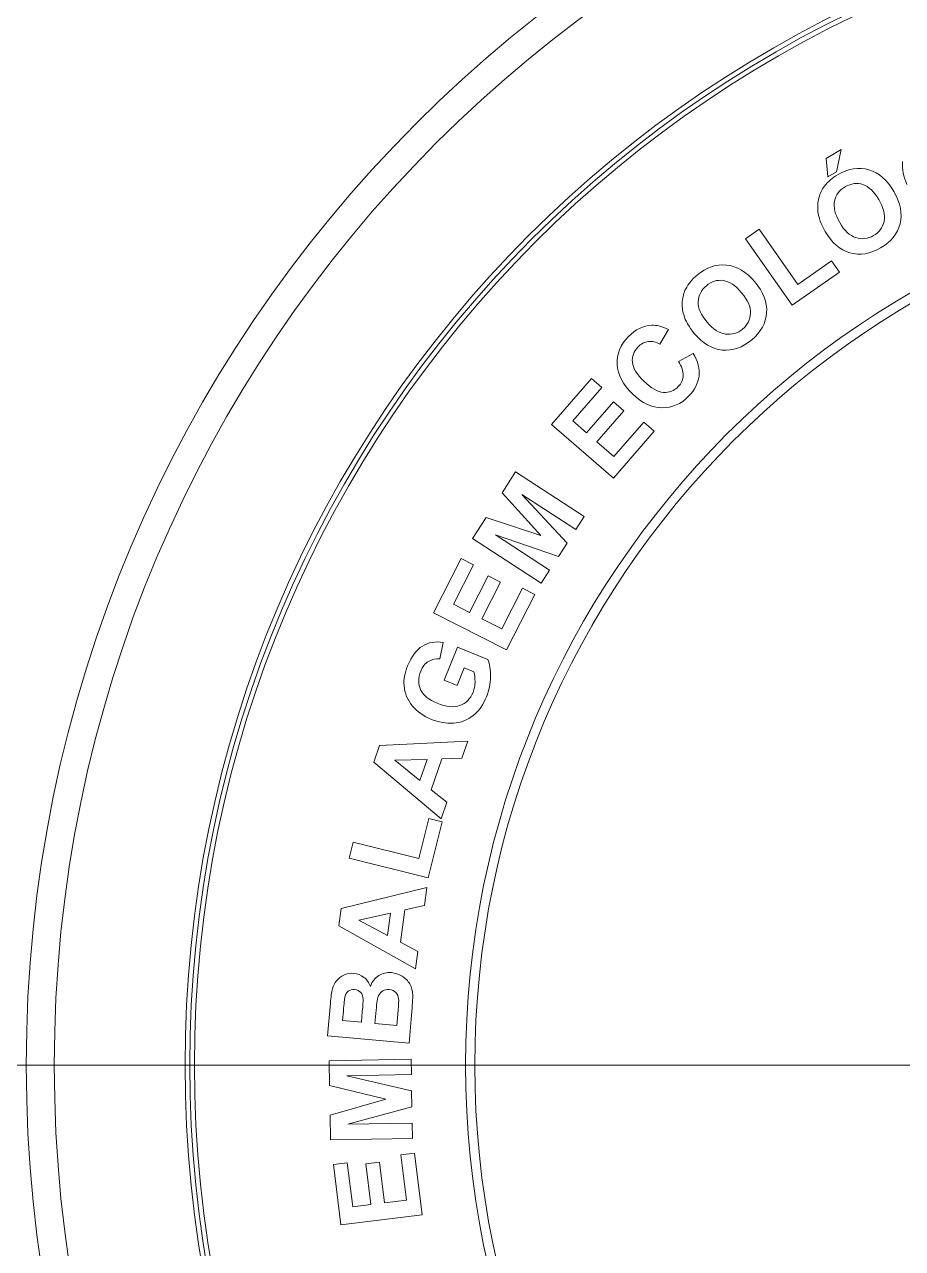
# Model space of a CAD drawing. Header units: millimetres. Extents: x 5 to 415, y 5 to 292.
# Drawn here: x 237 to 284, y 129 to 194.5 of the extents above; entities that cross this region are included whole.
import ezdxf

# ---------------------------------------------------------------- set-up
doc = ezdxf.new("R2010")
doc.units = ezdxf.units.MM

# ---------------------------------------------------------------- blocks, each defined once
blk = doc.blocks.new('SW_CENTERMARKSYMBOL_0')
at = {"color": 0, "linetype": 'Continuous', "lineweight": 0}
blk.add_line((-2.5, 0), (-72.5, 0), dxfattribs=at)

msp = doc.modelspace()

# ---------------------------------------------------------------- linework, layer by layer
at = {"color": 7, "linetype": 'Continuous', "lineweight": 15}
for p, q in [((280.72877, 187.76781), (279.91242, 187.29651)), ((279.91242, 187.29651), (280.00242, 186.31541)), ((280.46322, 186.58146), (280.72877, 187.76781)), ((280.00242, 186.31541), (280.46322, 186.58146)), ((276.32652, 183.50956), (275.60127, 183.00171)), ((278.39782, 180.55146), (276.32652, 183.50956)), ((275.60127, 183.00171), (278.09667, 179.43791)), ((280.20147, 181.81436), (278.39782, 180.55146)), ((280.62557, 181.20871), (280.20147, 181.81436)), ((278.09667, 179.43791), (280.62557, 181.20871)), ((271.01362, 177.35901), (271.47242, 178.13546)), ((272.80112, 176.86801), (272.00977, 176.43966)), ((267.34817, 175.52311), (265.21487, 173.06906)), ((267.90847, 175.03606), (267.34817, 175.52311)), ((266.35607, 173.25021), (267.90847, 175.03606)), ((268.53442, 174.27411), (267.08987, 172.61236)), ((269.09167, 173.78966), (268.53442, 174.27411)), ((267.64712, 172.12791), (269.09167, 173.78966)), ((265.21487, 173.06906), (268.52527, 170.19136)), ((267.08987, 172.61236), (266.35607, 173.25021)), ((270.15547, 173.19371), (268.54812, 171.34466)), ((270.71352, 172.70861), (270.15547, 173.19371)), ((268.52527, 170.19136), (270.71352, 172.70861)), ((268.54812, 171.34466), (267.64712, 172.12791)), ((263.29312, 170.52296), (262.56947, 169.40866)), ((266.97182, 168.13396), (263.29312, 170.52296)), ((262.56947, 169.40866), (264.65072, 167.11941)), ((263.62822, 169.32506), (266.52407, 167.44451)), ((266.04962, 166.71386), (263.62822, 169.32506)), ((261.70787, 168.08191), (260.98592, 166.97016)), ((264.65072, 167.11941), (261.70787, 168.08191)), ((266.52407, 167.44451), (266.97182, 168.13396)), ((262.21652, 167.15126), (265.58517, 165.99871)), ((265.11237, 165.27066), (262.21652, 167.15126)), ((260.98592, 166.97016), (264.66462, 164.58116)), ((265.58517, 165.99871), (266.04962, 166.71386)), ((260.37892, 165.88816), (258.90267, 162.99086)), ((261.04042, 165.55111), (260.37892, 165.88816)), ((259.96617, 163.44276), (261.04042, 165.55111)), ((264.66462, 164.58116), (265.11237, 165.27066)), ((261.83207, 164.96321), (260.83247, 163.00136)), ((261.49037, 162.66616), (262.49002, 164.62801)), ((262.49002, 164.62801), (261.83207, 164.96321)), ((263.66637, 164.30711), (262.55412, 162.12416)), ((262.81092, 160.99951), (264.32522, 163.97141)), ((264.32522, 163.97141), (263.66637, 164.30711)), ((260.83247, 163.00136), (259.96617, 163.44276)), ((258.90267, 162.99086), (262.81092, 160.99951)), ((262.55412, 162.12416), (261.49037, 162.66616)), ((259.23017, 160.52341), (259.40712, 161.40031)), ((260.18792, 161.14651), (259.47292, 159.37676)), ((261.80812, 160.49191), (260.18792, 161.14651)), ((260.15847, 159.09976), (260.53837, 160.04001)), ((260.53837, 160.04001), (261.05442, 159.83151)), ((259.47292, 159.37676), (260.15847, 159.09976)), ((256.01322, 155.89101), (255.70832, 155.00551)), ((260.73247, 156.12381), (256.01322, 155.89101)), ((260.41857, 155.21226), (260.73247, 156.12381)), ((259.35147, 155.17466), (260.41857, 155.21226)), ((255.70832, 155.00551), (259.29942, 151.96196)), ((258.56087, 155.14661), (256.82482, 155.10496)), ((256.82482, 155.10496), (258.17117, 154.01486)), ((258.17117, 154.01486), (258.56087, 155.14661)), ((258.78057, 153.51666), (259.35147, 155.17466)), ((259.60532, 152.85031), (258.78057, 153.51666)), ((259.29942, 151.96196), (259.60532, 152.85031)), ((258.64082, 151.97691), (258.10812, 149.84046)), ((259.35827, 151.79806), (258.64082, 151.97691)), ((258.61137, 148.80251), (259.35827, 151.79806)), ((254.60422, 150.71411), (254.39002, 149.85501)), ((258.10812, 149.84046), (254.60422, 150.71411)), ((254.39002, 149.85501), (258.61137, 148.80251)), ((258.54557, 148.29356), (253.95742, 147.16456)), ((258.41137, 147.33891), (258.54557, 148.29356)), ((257.37102, 147.09836), (258.41137, 147.33891)), ((253.95742, 147.16456), (253.82712, 146.23721)), ((256.60032, 146.91996), (254.90412, 146.54781)), ((256.43372, 145.73466), (256.60032, 146.91996)), ((257.12702, 145.36191), (257.37102, 147.09836)), ((253.82712, 146.23721), (257.93297, 143.93476)), ((254.90412, 146.54781), (256.43372, 145.73466)), ((258.06372, 144.86516), (257.12702, 145.36191)), ((257.93297, 143.93476), (258.06372, 144.86516)), ((253.37427, 142.09866), (253.22142, 140.35186)), ((254.07047, 141.67796), (254.02612, 141.17131)), ((255.03642, 141.08291), (255.08697, 141.66081)), ((255.82612, 141.73141), (255.76382, 141.01926)), ((256.93177, 140.91706), (257.00317, 141.73301)), ((257.59112, 139.96956), (257.72122, 141.45696)), ((254.02612, 141.17131), (255.03642, 141.08291)), ((255.76382, 141.01926), (256.93177, 140.91706)), ((253.22142, 140.35186), (257.59112, 139.96956)), ((257.69727, 139.10656), (253.31157, 139.03001)), ((253.31157, 139.03001), (253.33477, 137.70156)), ((257.71162, 138.28456), (257.69727, 139.10656)), ((254.25922, 138.22431), (257.71162, 138.28456)), ((257.72682, 137.41356), (254.25922, 138.22431)), ((253.33477, 137.70156), (256.34032, 136.96751)), ((256.34032, 136.96751), (253.36237, 136.11986)), ((257.74172, 136.56096), (257.72682, 137.41356)), ((254.30447, 135.63271), (257.74172, 136.56096)), ((253.36237, 136.11986), (253.38552, 134.79446)), ((257.75687, 135.69296), (254.30447, 135.63271)), ((257.77117, 134.87101), (257.75687, 135.69296)), ((253.38552, 134.79446), (257.77117, 134.87101)), ((255.99912, 133.60316), (255.26627, 133.51316)), ((256.26747, 131.41771), (255.99912, 133.60316)), ((257.88772, 134.08506), (257.15387, 133.99496)), ((257.15387, 133.99496), (257.45242, 131.56321)), ((258.29422, 130.77446), (257.88772, 134.08506)), ((254.28122, 133.55786), (253.54427, 133.46736)), ((253.54427, 133.46736), (253.94057, 130.23991)), ((254.56957, 131.20926), (254.28122, 133.55786)), ((255.26627, 133.51316), (255.53457, 131.32776)), ((255.53457, 131.32776), (254.56957, 131.20926)), ((257.45242, 131.56321), (256.26747, 131.41771)), ((253.94057, 130.23991), (258.29422, 130.77446))]:
    msp.add_line(p, q, dxfattribs=at)
for radius in [71.25, 69.75, 62.75, 62.5, 62.25]:
    msp.add_circle((308.34447, 138.78306), radius, dxfattribs=at)
for points in [[(282.20112, 186.68621), (281.66432, 186.83976), (281.11672, 186.75476), (280.55682, 186.43151)], [(283.54112, 185.52946), (283.18422, 186.14766), (282.73732, 186.53361), (282.20112, 186.68621)], [(284.00932, 187.13021), (283.97937, 186.72786), (284.05697, 186.31751), (284.24267, 185.90046)], [(308.34447, 186.51676), (295.16322, 186.51676), (283.22977, 181.17391), (274.59167, 172.53586)], [(308.34447, 186.01676), (295.30127, 186.01676), (283.49277, 180.72991), (274.94517, 172.18236)], [(280.55682, 186.43151), (280.24732, 186.25281), (280.00352, 186.04601), (279.82467, 185.80836)], [(281.88917, 185.89881), (281.57457, 186.00256), (281.25892, 185.96306), (280.94317, 185.78076)], [(279.82467, 185.80836), (279.68977, 185.63141), (279.59202, 185.42281), (279.53092, 185.18351)], [(280.94317, 185.78076), (280.62657, 185.59796), (280.43462, 185.34206), (280.36607, 185.01356)], [(282.73752, 185.08911), (282.48632, 185.52426), (282.20337, 185.79371), (281.88917, 185.89881)], [(283.87182, 183.80056), (284.00512, 184.33976), (283.89552, 184.91566), (283.54112, 185.52946)], [(279.53092, 185.18351), (279.47032, 184.94331), (279.45322, 184.70121), (279.47787, 184.45831)], [(280.36607, 185.01356), (280.29837, 184.68556), (280.38952, 184.30306), (280.64227, 183.86521)], [(283.01582, 183.92901), (283.08417, 184.26206), (282.99182, 184.64866), (282.73752, 185.08911)], [(279.47787, 184.45831), (279.51367, 184.12881), (279.64362, 183.77096), (279.86727, 183.38356)], [(279.86727, 183.38356), (280.21602, 182.77951), (280.65652, 182.40056), (281.18907, 182.24811)], [(280.64227, 183.86521), (280.89042, 183.43541), (281.17877, 183.16676), (281.50507, 183.05911)], [(282.45417, 183.16366), (282.75927, 183.33986), (282.94717, 183.59456), (283.01582, 183.92901)], [(282.83522, 182.50986), (283.39237, 182.83151), (283.73807, 183.26221), (283.87182, 183.80056)], [(281.50507, 183.05911), (281.83227, 182.95201), (282.14812, 182.98701), (282.45417, 183.16366)], [(281.18907, 182.24811), (281.72117, 182.09661), (282.27002, 182.18356), (282.83522, 182.50986)], [(274.58532, 181.59306), (274.03002, 181.65106), (273.50547, 181.47226), (273.01022, 181.05671)], [(276.10582, 180.68656), (275.64697, 181.23341), (275.13987, 181.53586), (274.58532, 181.59306)], [(273.01022, 181.05671), (272.73647, 180.82696), (272.53227, 180.58096), (272.39742, 180.31586)], [(274.41487, 180.76346), (274.08702, 180.81096), (273.78302, 180.71726), (273.50372, 180.48291)], [(275.39092, 180.11336), (275.06797, 180.49826), (274.74252, 180.71446), (274.41487, 180.76346)], [(272.39742, 180.31586), (272.29532, 180.11816), (272.23527, 179.89576), (272.21667, 179.64951)], [(273.50372, 180.48291), (273.22367, 180.24791), (273.07907, 179.96256), (273.06857, 179.62716)], [(275.86647, 179.01921), (275.87587, 179.35906), (275.71787, 179.72376), (275.39092, 180.11336)], [(276.73172, 179.04136), (276.76937, 179.59551), (276.56142, 180.14361), (276.10582, 180.68656)], [(272.21667, 179.64951), (272.19867, 179.40246), (272.22387, 179.16101), (272.29032, 178.92611)], [(273.06857, 179.62716), (273.05887, 179.29241), (273.21507, 178.93151), (273.54002, 178.54421)], [(272.29032, 178.92611), (272.38282, 178.60781), (272.57292, 178.27796), (272.86042, 177.93531)], [(275.44617, 178.16796), (275.71612, 178.39446), (275.85687, 178.67791), (275.86647, 179.01921)], [(275.93502, 177.59026), (276.42782, 178.00376), (276.69352, 178.48796), (276.73172, 179.04136)], [(270.57917, 178.37341), (270.11802, 178.35311), (269.70122, 178.14936), (269.32877, 177.76366)], [(271.47242, 178.13546), (271.15017, 178.30756), (270.85267, 178.38761), (270.57917, 178.37341)], [(273.54002, 178.54421), (273.85902, 178.16401), (274.18967, 177.94951), (274.52967, 177.90021)], [(274.52967, 177.90021), (274.87052, 177.85151), (275.17552, 177.94081), (275.44617, 178.16796)], [(269.32877, 177.76366), (268.90167, 177.32141), (268.70302, 176.82466), (268.73142, 176.27336)], [(269.84192, 177.20566), (270.00507, 177.37466), (270.19117, 177.47316), (270.40012, 177.50001)], [(270.40012, 177.50001), (270.60982, 177.52746), (270.81432, 177.48051), (271.01362, 177.35901)], [(272.86042, 177.93531), (273.30877, 177.40101), (273.80837, 177.10431), (274.35932, 177.04666)], [(274.35932, 177.04666), (274.90962, 176.98986), (275.43507, 177.17076), (275.93502, 177.59026)], [(269.54407, 176.39296), (269.51632, 176.70091), (269.61632, 176.97206), (269.84192, 177.20566)], [(273.11262, 175.65426), (273.15797, 176.03641), (273.05412, 176.44051), (272.80112, 176.86801)], [(268.73142, 176.27336), (268.76057, 175.72131), (269.03707, 175.19166), (269.56237, 174.68446)], [(270.14882, 175.38731), (269.77272, 175.75051), (269.57112, 176.08576), (269.54407, 176.39296)], [(272.00977, 176.43966), (272.18867, 176.16326), (272.27392, 175.91196), (272.26342, 175.68641)], [(272.26342, 175.68641), (272.25367, 175.46016), (272.16682, 175.26291), (272.00292, 175.09321)], [(272.55367, 174.57416), (272.88072, 174.91281), (273.06727, 175.27356), (273.11262, 175.65426)], [(271.20887, 174.77961), (270.90087, 174.79881), (270.54772, 175.00211), (270.14882, 175.38731)], [(272.00292, 175.09321), (271.78162, 174.86401), (271.51692, 174.75901), (271.20887, 174.77961)], [(269.56237, 174.68446), (270.05822, 174.20556), (270.58032, 173.96261), (271.12722, 173.95551)], [(271.12722, 173.95551), (271.67332, 173.94921), (272.14932, 174.15541), (272.55367, 174.57416)], [(274.59167, 172.53586), (265.95357, 163.89776), (260.61077, 151.96426), (260.61077, 138.78306)], [(274.94517, 172.18236), (266.39762, 163.63481), (261.11077, 151.82626), (261.11077, 138.78306)], [(258.30692, 161.20706), (257.98132, 161.00921), (257.71572, 160.65726), (257.51182, 160.15251)], [(259.40712, 161.40031), (259.00017, 161.46996), (258.63377, 161.40541), (258.30692, 161.20706)], [(258.62587, 160.39086), (258.80527, 160.50231), (259.00702, 160.54641), (259.23017, 160.52341)], [(261.94617, 159.56596), (261.95127, 159.94391), (261.90512, 160.25221), (261.80812, 160.49191)], [(257.51182, 160.15251), (257.35497, 159.76431), (257.29097, 159.41236), (257.32117, 159.09726)], [(258.20852, 158.87536), (258.06692, 159.17926), (258.06847, 159.51016), (258.21347, 159.86906)], [(258.21347, 159.86906), (258.30912, 160.10581), (258.44647, 160.27941), (258.62587, 160.39086)], [(261.05442, 159.83151), (261.09992, 159.66881), (261.12227, 159.48691), (261.11987, 159.28741)], [(261.11987, 159.28741), (261.11712, 159.08691), (261.08157, 158.90086), (261.01192, 158.72846)], [(261.73497, 158.49801), (261.87002, 158.83226), (261.94017, 159.18841), (261.94617, 159.56596)], [(257.32117, 159.09726), (257.35787, 158.68371), (257.50587, 158.32211), (257.76252, 158.01136)], [(259.09357, 158.14876), (258.64562, 158.32971), (258.35102, 158.57106), (258.20852, 158.87536)], [(261.01192, 158.72846), (260.87152, 158.38096), (260.63762, 158.14836), (260.30972, 158.03191)], [(261.01847, 157.49336), (261.32427, 157.73766), (261.56322, 158.07286), (261.73497, 158.49801)], [(257.76252, 158.01136), (258.02047, 157.70111), (258.36137, 157.45986), (258.78467, 157.28886)], [(260.30972, 158.03191), (259.98142, 157.91451), (259.57552, 157.95401), (259.09357, 158.14876)], [(258.78467, 157.28886), (259.17482, 157.13121), (259.56772, 157.06501), (259.96432, 157.08981)], [(259.96432, 157.08981), (260.36097, 157.11461), (260.71172, 157.24931), (261.01847, 157.49336)], [(254.10022, 143.61186), (253.93982, 143.53571), (253.80902, 143.43536), (253.70572, 143.30911)], [(254.62272, 143.70146), (254.43447, 143.71796), (254.25967, 143.68816), (254.10022, 143.61186)], [(255.17192, 143.48731), (255.01062, 143.61216), (254.82717, 143.68356), (254.62272, 143.70146)], [(255.51722, 143.00506), (255.44827, 143.20076), (255.33312, 143.36151), (255.17192, 143.48731)], [(255.96667, 143.58391), (255.76802, 143.45776), (255.61782, 143.26381), (255.51722, 143.00506)], [(256.64467, 143.74091), (256.39242, 143.76296), (256.16642, 143.71096), (255.96667, 143.58391)], [(257.21252, 143.55176), (257.03237, 143.66086), (256.84307, 143.72351), (256.64467, 143.74091)], [(257.62907, 143.13396), (257.53112, 143.30351), (257.39162, 143.44286), (257.21252, 143.55176)], [(253.48572, 142.86911), (253.44137, 142.70176), (253.40452, 142.44461), (253.37427, 142.09866)], [(253.70572, 143.30911), (253.60237, 143.18281), (253.52907, 143.03651), (253.48572, 142.86911)], [(254.33337, 142.74981), (254.24237, 142.68196), (254.18177, 142.57546), (254.15167, 142.43046)], [(254.67272, 142.83186), (254.53742, 142.84371), (254.42432, 142.81671), (254.33337, 142.74981)], [(255.00327, 142.67276), (254.92432, 142.76676), (254.81412, 142.81946), (254.67272, 142.83186)], [(256.18122, 142.76651), (256.08397, 142.71046), (256.00882, 142.62476), (255.95667, 142.50836)], [(256.52327, 142.83296), (256.39202, 142.84446), (256.27827, 142.82156), (256.18122, 142.76651)], [(256.88372, 142.67636), (256.79837, 142.76691), (256.67792, 142.81946), (256.52327, 142.83296)], [(257.78482, 142.52371), (257.77897, 142.76106), (257.72702, 142.96446), (257.62907, 143.13396)], [(254.15167, 142.43046), (254.13382, 142.34386), (254.10677, 142.09301), (254.07047, 141.67796)], [(255.12777, 142.30301), (255.12362, 142.45511), (255.08217, 142.57871), (255.00327, 142.67276)], [(255.08697, 141.66081), (255.11707, 142.00461), (255.13067, 142.21876), (255.12777, 142.30301)], [(255.95667, 142.50836), (255.90442, 142.39196), (255.86122, 142.13226), (255.82612, 141.73141)], [(257.02967, 142.34066), (257.01772, 142.47396), (256.96812, 142.58596), (256.88372, 142.67636)], [(257.00317, 141.73301), (257.03102, 142.05146), (257.04052, 142.25356), (257.02967, 142.34066)], [(257.72122, 141.45696), (257.76637, 142.01991), (257.78727, 142.37586), (257.78482, 142.52371)], [(260.61077, 138.78306), (260.61077, 125.60186), (265.95357, 113.66836), (274.59167, 105.03026)], [(261.11077, 138.78306), (261.11077, 125.73986), (266.39762, 113.93131), (274.94517, 105.38376)]]:
    msp.add_open_spline(points, degree=3, dxfattribs=at)

# ---------------------------------------------------------------- block references
at = {"color": 7, "linetype": 'Continuous', "lineweight": 0}
msp.add_blockref('SW_CENTERMARKSYMBOL_0', (308.34447, 138.78306), dxfattribs=at)

doc.saveas('drawing.dxf')
